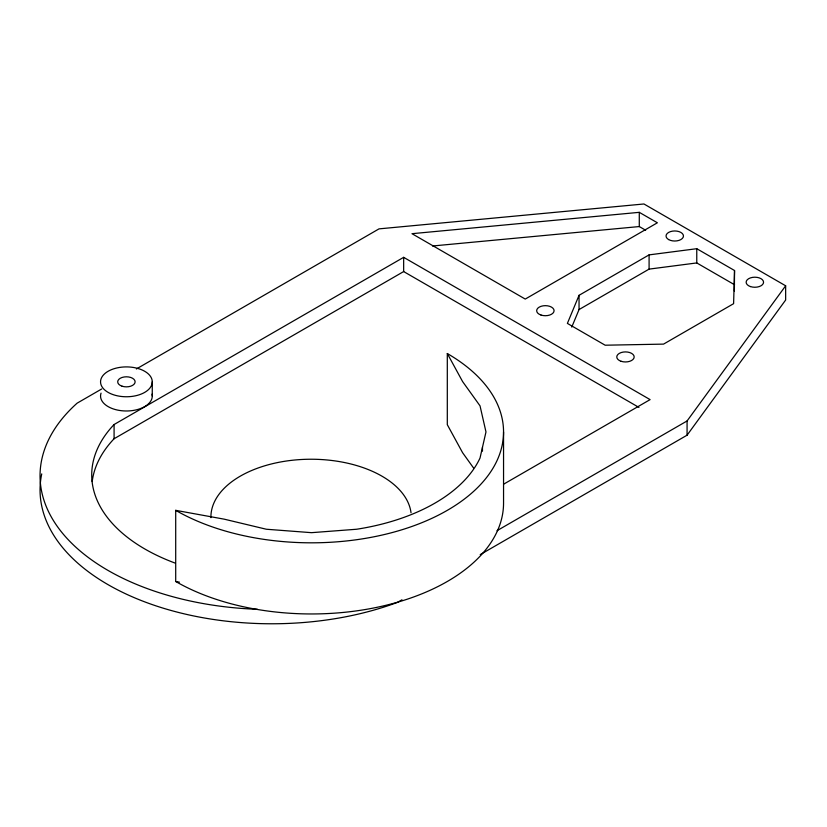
<?xml version="1.0" encoding="UTF-8"?>
<svg xmlns="http://www.w3.org/2000/svg" width="827" height="827" viewBox="0 0 827 827"><rect width="100%" height="100%" fill="white"/><g stroke="black" fill="none" stroke-linecap="round" stroke-linejoin="round"><path stroke-width="1.24" d="M734.541 270.512L733.601 303.674L663.554 344.115L605.157 345.21L567.384 323.398L579.045 295.322L649.092 254.881L696.768 248.7L734.541 270.512L734.366 291.114M571.757 327.099L579.045 309.556L579.045 295.322M497.006 530.696L687.072 420.964L785.65 285.791L643.944 203.98L379.014 228.872L136.372 368.966M480.229 554.607L687.072 435.188L785.65 300.015L785.65 285.791M101.711 388.969L77.118 403.173A231.725 133.788 0 0 0 257.424 609.292M92.2 481.541A181.526 104.802 0 0 1 114.085 438.744L114.085 424.52L403.659 257.331L650.105 399.617L503.643 484.177M114.085 438.744L403.659 271.566L638.951 407.411M579.045 309.556L649.092 269.116L696.768 262.934L734.541 284.746M401.974 599.792L397.498 602.376A231.725 133.788 0 0 1 148.901 603.41A231.725 133.788 0 0 1 41.732 473.902M639.281 212.332L411.991 233.69L525.248 299.074L657.382 222.783L639.281 212.332L639.281 226.557L645.67 230.247M432.542 245.991L639.281 226.557M179.449 582.167L175.706 581.484L175.706 510.342L224.272 519.18L266.346 529.239L311.51 532.671L356.664 529.239A174.466 100.729 0 0 0 480.032 458.013L485.976 431.942L480.032 405.871L462.603 381.578L447.304 353.542L447.304 424.685L462.603 452.72L473.489 467.906M696.768 248.7L696.768 262.934M687.072 420.964L687.072 435.188M649.092 254.881L649.092 269.116M503.55 431.942L503.55 503.085A192.05 110.88 0 0 1 385 605.519A192.05 110.88 0 0 1 175.706 581.484M482.461 447.355L482.461 451.149M403.659 257.331L403.659 271.566M152.261 381.836A25.854 14.927 0 0 1 113.475 394.758A25.854 14.927 0 0 1 113.475 368.904A25.854 14.927 0 0 1 152.261 381.836L152.261 396.061M447.304 353.542A192.05 110.88 0 0 1 447.304 510.342A192.05 110.88 0 0 1 175.706 510.342M175.148 563.094A181.526 104.802 0 0 1 114.085 424.52M152.044 394.117A25.854 14.927 0 0 1 125.559 410.978A25.854 14.927 0 0 1 101.049 393.145M210.906 517.63A100.201 57.849 0 0 1 306.889 459.285A100.201 57.849 0 0 1 411.029 512.771M541.013 315.046A8.715 5.034 0 0 0 554.08 310.694A8.715 5.034 0 0 0 541.013 306.331A8.715 5.034 0 0 0 541.013 315.046M668.588 239.551A8.715 5.034 0 0 0 683.164 237.297A8.715 5.034 0 0 0 672.496 231.136A8.715 5.034 0 0 0 668.588 239.551M621.108 361.285A8.715 5.034 0 0 0 634.175 356.933A8.715 5.034 0 0 0 621.108 352.581A8.715 5.034 0 0 0 621.108 361.285M750.492 286.587A8.715 5.034 0 0 0 763.559 282.234A8.715 5.034 0 0 0 750.492 277.872A8.715 5.034 0 0 0 750.492 286.587M122.045 386.188A8.715 5.034 0 0 0 135.121 381.836A8.715 5.034 0 0 0 122.045 377.474A8.715 5.034 0 0 0 122.045 386.188"/></g></svg>
